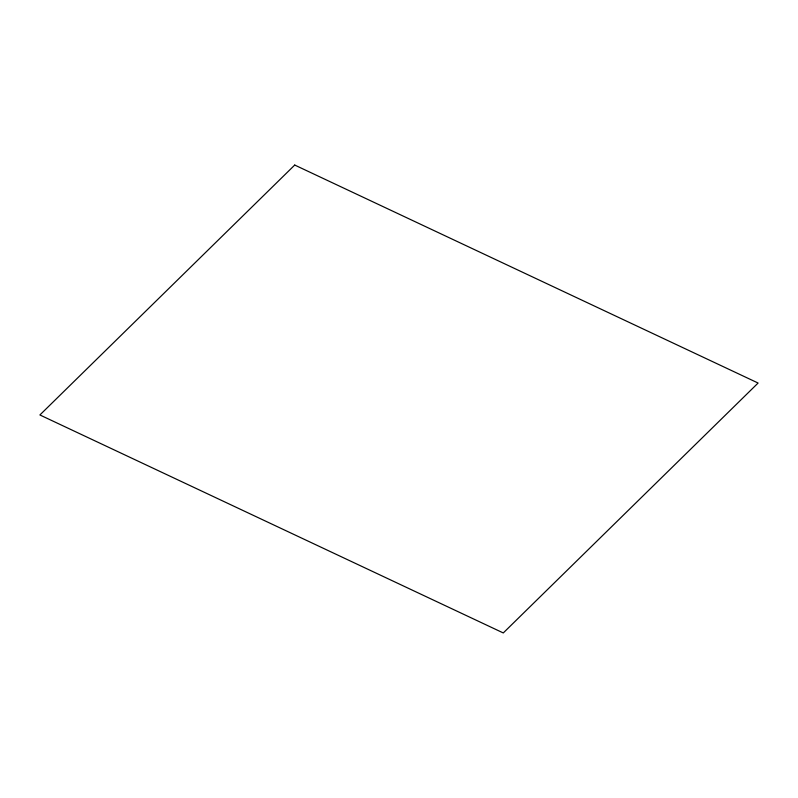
<?xml version="1.0" encoding="UTF-8"?>
<svg xmlns="http://www.w3.org/2000/svg" width="798" height="798" viewBox="0 0 798 798"><rect width="100%" height="100%" fill="white"/><g stroke="black" fill="none" stroke-linecap="round" stroke-linejoin="round"><path stroke-width="1.2" d="M294.721 165.056L39.9 414.96L503.279 632.944L758.1 383.04L294.721 165.056"/></g></svg>
